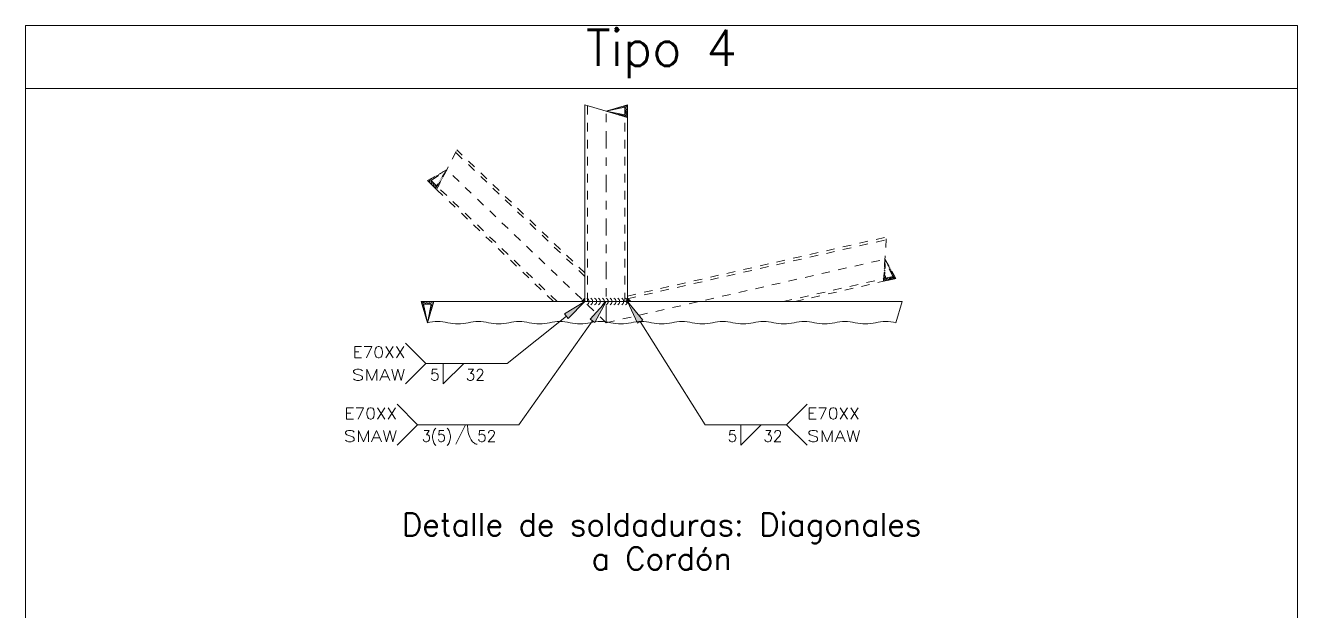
# Model space of a CAD drawing. Header units: millimetres. Extents: x 3028.5 to 3057.3, y 108.4 to 144.6.
# Drawn here: x 3042.3 to 3057.27, y 121.67 to 128.55 of the extents above; entities that cross this region are included whole.
import ezdxf
from ezdxf.enums import TextEntityAlignment as Align

# ---------------------------------------------------------------- set-up
doc = ezdxf.new("R2010")
doc.units = ezdxf.units.MM
doc.linetypes.add('CYPE_PUNTO', pattern=[0.075, 0, -0.075])
doc.linetypes.add('CYPE_RAYAPUNTO', pattern=[0.4125, 0.2025, -0.105, 0, -0.105])
for name, color, linetype, lineweight in [('DESCRIPCION_DE_LA_UNION', 7, 'Continuous', 15), ('DESCRIPCION_DE_LA_VISTA', 133, 'Continuous', 15), ('EJES', 42, 'CYPE_RAYAPUNTO', 0), ('LINEAS_OCULTAS', 8, 'CYPE_PUNTO', 9), ('PERFILES', 7, 'Continuous', 9), ('RECUADRO_DE_DETALLE', 20, 'Continuous', 15), ('SIMBOLOS_UTILIZADOS_EN_LAS_SOLDADURAS', 140, 'Continuous', 0), ('SOLDADURAS', 150, 'Continuous', 0), ('SOMBREADOS', 8, 'Continuous', 9)]:
    doc.layers.add(name, color=color, linetype=linetype, lineweight=lineweight)
doc.styles.add('CYPETXT_romans', font='romans__.ttf', dxfattribs={"height": 0.2})

msp = doc.modelspace()

# ---------------------------------------------------------------- hatches: boundary and pattern name
at = {"layer": 'SIMBOLOS_UTILIZADOS_EN_LAS_SOLDADURAS'}
for points in [[(3048.68363, 125.10124), (3048.63998, 125.15595), (3048.88067, 125.30321)], [(3048.997, 125.05471), (3048.93995, 125.09525), (3049.13066, 125.30321)], [(3049.55967, 125.0851), (3049.50047, 125.04775), (3049.38065, 125.30321)]]:
    msp.add_hatch(color=256, dxfattribs=at).paths.add_polyline_path(points)
at = {"layer": 'SOLDADURAS'}
for points in [[(3048.88067, 125.35321), (3048.83067, 125.30321), (3048.88067, 125.30321)], [(3049.38065, 125.30321), (3049.43065, 125.30321), (3049.38065, 125.35321)]]:
    msp.add_hatch(color=256, dxfattribs=at).paths.add_polyline_path(points, flags=0)
h = msp.add_hatch(color=256, dxfattribs=at)
edge = h.paths.add_edge_path()
edge.add_arc((3049.38052, 125.30321), 0.015, 0, 360)

# ---------------------------------------------------------------- linework, layer by layer
at = {"layer": 'EJES'}
msp.add_line((3049.13066, 125.05322), (3049.13066, 127.54202), dxfattribs=at)
at = {"layer": 'LINEAS_OCULTAS'}
for p, q in [((3048.91067, 125.30321), (3048.91067, 127.60802)), ((3049.35065, 125.30321), (3049.35065, 127.47603)), ((3048.88067, 125.5978), (3047.35886, 127.05734)), ((3048.88067, 125.63936), (3047.37313, 127.08522)), ((3047.14534, 126.77766), (3047.14194, 126.78936)), ((3047.15835, 126.78665), (3047.15536, 126.79695)), ((3047.17136, 126.79563), (3047.16877, 126.80454)), ((3047.18437, 126.80462), (3047.18219, 126.81212)), ((3047.19738, 126.81361), (3047.1956, 126.81971)), ((3047.21039, 126.82259), (3047.20902, 126.8273)), ((3047.22065, 126.78727), (3047.21819, 126.79574)), ((3047.2234, 126.83158), (3047.22243, 126.83489)), ((3047.23061, 126.80674), (3047.22888, 126.8127)), ((3047.2364, 126.84057), (3047.23585, 126.84248)), ((3047.24058, 126.82621), (3047.23958, 126.82965)), ((3047.24941, 126.84955), (3047.24926, 126.85007)), ((3047.25054, 126.84567), (3047.25027, 126.8466)), ((3047.03762, 126.71833), (3047.03581, 126.72455)), ((3047.03927, 126.71266), (3047.03762, 126.71833)), ((3047.05134, 126.72487), (3047.04804, 126.73623)), ((3047.05635, 126.70761), (3047.05134, 126.72487)), ((3047.06092, 126.6919), (3047.05635, 126.70761)), ((3047.06686, 126.7252), (3047.06145, 126.74382)), ((3047.07508, 126.6969), (3047.06686, 126.7252)), ((3047.0803, 126.73273), (3047.07487, 126.75141)), ((3047.08257, 126.67113), (3047.07508, 126.6969)), ((3047.09381, 126.68619), (3047.08748, 126.70798)), ((3047.09331, 126.74171), (3047.08828, 126.759)), ((3047.10422, 126.65037), (3047.09381, 126.68619)), ((3047.10631, 126.7507), (3047.1017, 126.76659)), ((3047.11255, 126.67548), (3047.10913, 126.68722)), ((3047.12587, 126.6296), (3047.11255, 126.67548)), ((3047.11932, 126.75969), (3047.11511, 126.77418)), ((3047.13233, 126.76867), (3047.12853, 126.78177)), ((3047.13128, 126.66476), (3047.13078, 126.66645)), ((3047.13463, 126.65321), (3047.13128, 126.66476)), ((3047.14093, 126.63152), (3047.13463, 126.65321)), ((3047.1509, 126.65099), (3047.14332, 126.67706)), ((3048.55219, 125.30321), (3047.14957, 126.64844)), ((3047.16086, 126.67046), (3047.15402, 126.69401)), ((3047.17082, 126.68993), (3047.16471, 126.71097)), ((3047.18079, 126.70939), (3047.17541, 126.72792)), ((3047.19075, 126.72886), (3047.1861, 126.74488)), ((3047.20072, 126.74833), (3047.1968, 126.76183)), ((3047.21068, 126.7678), (3047.20749, 126.77879)), ((3048.50885, 125.30321), (3047.1353, 126.62056)), ((3049.38065, 125.36659), (3052.42799, 126.06109)), ((3049.38065, 125.33582), (3052.42589, 126.02984)), ((3052.40691, 125.74896), (3052.41146, 125.75318)), ((3052.40839, 125.77078), (3052.41102, 125.77322)), ((3052.40986, 125.7926), (3052.41057, 125.79326)), ((3052.41282, 125.79535), (3052.41322, 125.79572)), ((3052.41935, 125.78095), (3052.42081, 125.78231)), ((3052.42588, 125.76655), (3052.42841, 125.7689)), ((3052.43241, 125.75215), (3052.43601, 125.75549)), ((3052.43895, 125.73775), (3052.44361, 125.74208)), ((3052.39513, 125.5744), (3052.41504, 125.59286)), ((3052.39661, 125.59622), (3052.41459, 125.6129)), ((3052.39808, 125.61804), (3052.41415, 125.63294)), ((3052.39955, 125.63986), (3052.4137, 125.65298)), ((3052.40102, 125.66168), (3052.41325, 125.67302)), ((3052.4025, 125.6835), (3052.41281, 125.69306)), ((3052.40397, 125.70532), (3052.41236, 125.7131)), ((3052.40544, 125.72714), (3052.41191, 125.73314)), ((3052.44548, 125.72336), (3052.45121, 125.72867)), ((3052.45201, 125.70896), (3052.45881, 125.71526)), ((3052.45854, 125.69456), (3052.4664, 125.70185)), ((3052.46219, 125.57521), (3052.47883, 125.59064)), ((3052.46507, 125.68016), (3052.474, 125.68844)), ((3052.4716, 125.66576), (3052.4816, 125.67503)), ((3052.47813, 125.65136), (3052.4892, 125.66162)), ((3052.48377, 125.57476), (3052.50537, 125.5948)), ((3052.48467, 125.63696), (3052.4968, 125.64821)), ((3052.4912, 125.62256), (3052.5044, 125.6348)), ((3052.49773, 125.60816), (3052.512, 125.62139)), ((3052.50537, 125.5948), (3052.51959, 125.60798)), ((3052.51852, 125.58653), (3052.52719, 125.59457)), ((3051.21761, 125.30321), (3052.39496, 125.57153)), ((3051.35262, 125.30321), (3052.39285, 125.54028)), ((3052.39366, 125.55258), (3052.41022, 125.56793)), ((3052.40559, 125.54318), (3052.44062, 125.57566)), ((3052.41022, 125.56793), (3052.41904, 125.57611)), ((3052.41904, 125.57611), (3052.42034, 125.57731)), ((3052.43484, 125.54985), (3052.46219, 125.57521)), ((3052.44062, 125.57566), (3052.44958, 125.58398)), ((3052.46409, 125.55651), (3052.48377, 125.57476)), ((3052.49334, 125.56318), (3052.50534, 125.57431)), ((3052.50534, 125.57431), (3052.51852, 125.58653)), ((3052.52259, 125.56985), (3052.52691, 125.57386)), ((3052.52691, 125.57386), (3052.53166, 125.57826))]:
    msp.add_line(p, q, dxfattribs=at)
at = {"layer": 'LINEAS_OCULTAS', "linetype": 'Continuous'}
for p, q in [((3047.03581, 126.72455), (3047.03462, 126.72865)), ((3052.53166, 125.57826), (3052.53479, 125.58116))]:
    msp.add_line(p, q, dxfattribs=at)
at = {"layer": 'LINEAS_OCULTAS'}
for points in [[(3049.13066, 125.05322), (3047.25421, 126.85289), (3047.02705, 126.72438), (3047.1353, 126.62056), (3047.37313, 127.08522)], [(3049.13066, 125.05322), (3052.41042, 125.80068), (3052.53909, 125.57361), (3052.39285, 125.54028), (3052.42799, 126.06109)], [(3048.50885, 125.30321), (3048.5092, 125.30321), (3048.51948, 125.30321), (3048.53289, 125.30321), (3048.54838, 125.30321), (3048.56492, 125.30321), (3048.58108, 125.30321), (3048.59232, 125.30321), (3048.60451, 125.30321), (3048.6172, 125.30321), (3048.63664, 125.30321), (3048.65609, 125.30321), (3048.67554, 125.30321), (3048.69498, 125.30321), (3048.71443, 125.30321), (3048.73388, 125.30321), (3048.75332, 125.30321), (3048.77277, 125.30321), (3048.79222, 125.30321), (3048.81167, 125.30321), (3048.83111, 125.30321), (3048.85056, 125.30321), (3048.87001, 125.30321), (3048.88067, 125.31163), (3048.88067, 125.33028), (3048.88067, 125.34893), (3048.88067, 125.36759), (3048.88067, 125.38624), (3048.88067, 125.40489), (3048.88067, 125.42354), (3048.88067, 125.44219), (3048.88067, 125.46084), (3048.88067, 125.47949), (3048.88067, 125.49814), (3048.88067, 125.5168), (3048.88067, 125.53545), (3048.88067, 125.54761), (3048.88067, 125.55931), (3048.88067, 125.57009), (3048.88067, 125.58556), (3048.88067, 125.60142), (3048.88067, 125.61632), (3048.88067, 125.62924), (3048.88067, 125.63904), (3048.88067, 125.63936)], [(3051.35262, 125.30321), (3051.34558, 125.30321), (3051.31565, 125.30321), (3051.27728, 125.30321), (3051.22794, 125.30321), (3051.17797, 125.30321), (3051.12761, 125.30321), (3051.0926, 125.30321), (3051.05461, 125.30321), (3051.01511, 125.30321), (3050.95453, 125.30321), (3050.89395, 125.30321), (3050.83337, 125.30321), (3050.77279, 125.30321), (3050.71221, 125.30321), (3050.65163, 125.30321), (3050.59105, 125.30321), (3050.53047, 125.30321), (3050.46989, 125.30321), (3050.40931, 125.30321), (3050.34873, 125.30321), (3050.28816, 125.30321), (3050.22758, 125.30321), (3050.167, 125.30321), (3050.10642, 125.30321), (3050.04584, 125.30321), (3049.98526, 125.30321), (3049.92468, 125.30321), (3049.8641, 125.30321), (3049.80352, 125.30321), (3049.74294, 125.30321), (3049.68236, 125.30321), (3049.62178, 125.30321), (3049.5612, 125.30321), (3049.50063, 125.30321), (3049.44005, 125.30321), (3049.40054, 125.30321), (3049.38065, 125.30733), (3049.38065, 125.31531), (3049.38065, 125.32231), (3049.38065, 125.33487), (3049.38065, 125.34728), (3049.38065, 125.35827), (3049.38065, 125.36645), (3049.38065, 125.36659)]]:
    msp.add_lwpolyline(points, dxfattribs=at)
for points in [[(3047.25421, 126.85289), (3047.1353, 126.62056), (3047.02705, 126.72438), (3047.25421, 126.85289), (3047.13442, 126.66297), (3047.06946, 126.72527), (3047.25421, 126.85289)], [(3052.41042, 125.80068), (3052.39285, 125.54028), (3052.53909, 125.57361), (3052.41042, 125.80068), (3052.41543, 125.57619), (3052.50318, 125.59619), (3052.41042, 125.80068)]]:
    msp.add_lwpolyline(points, close=True, dxfattribs=at)
at = {"layer": 'PERFILES'}
for p, q in [((3048.88067, 125.30321), (3048.88067, 127.61702)), ((3049.38065, 125.30321), (3049.38065, 127.46703)), ((3047.10205, 125.30321), (3052.61409, 125.30321))]:
    msp.add_line(p, q, dxfattribs=at)
for points in [[(3049.13066, 127.54202), (3049.38065, 127.61702), (3049.38065, 127.46703), (3048.88067, 127.61702)], [(3049.38065, 125.30321), (3049.38052, 125.30321), (3049.37006, 125.30321), (3049.357, 125.30321), (3049.34307, 125.30321), (3049.33747, 125.30321), (3049.33065, 125.30321), (3049.32287, 125.30321), (3049.31443, 125.30321), (3049.30565, 125.30321), (3049.29219, 125.30321), (3049.27873, 125.30321), (3049.26527, 125.30321), (3049.25181, 125.30321), (3049.23835, 125.30321), (3049.22489, 125.30321), (3049.21143, 125.30321), (3049.19796, 125.30321), (3049.1845, 125.30321), (3049.17104, 125.30321), (3049.15758, 125.30321), (3049.14412, 125.30321), (3049.13066, 125.30321), (3049.1172, 125.30321), (3049.10374, 125.30321), (3049.09028, 125.30321), (3049.07682, 125.30321), (3049.06335, 125.30321), (3049.04989, 125.30321), (3049.03643, 125.30321), (3049.02297, 125.30321), (3049.00951, 125.30321), (3048.99605, 125.30321), (3048.98259, 125.30321), (3048.96913, 125.30321), (3048.95567, 125.30321), (3048.94689, 125.30321), (3048.93845, 125.30321), (3048.93067, 125.30321), (3048.92385, 125.30321), (3048.91825, 125.30321), (3048.90431, 125.30321), (3048.89126, 125.30321), (3048.8808, 125.30321), (3048.88067, 125.30321)], [(3052.53909, 125.05322), (3052.61409, 125.30321)]]:
    msp.add_lwpolyline(points, dxfattribs=at)
for points in [[(3049.13066, 127.54202), (3049.38065, 127.46703), (3049.38065, 127.61702), (3049.13066, 127.54202)], [(3049.13066, 127.54202), (3049.35065, 127.49703), (3049.35065, 127.58702), (3049.13066, 127.54202)], [(3047.02705, 125.05322), (3047.10205, 125.30321), (3046.95205, 125.30321), (3047.02705, 125.05322)], [(3047.02705, 125.05322), (3047.10205, 125.30321), (3046.95205, 125.30321), (3047.02705, 125.05322)], [(3047.02705, 125.05322), (3047.07205, 125.27321), (3046.98205, 125.27321), (3047.02705, 125.05322)]]:
    msp.add_lwpolyline(points, close=True, dxfattribs=at)
for centre, start_param, end_param in [((3047.14688, 124.55324), 1.33556591, 1.80602675), ((3047.38653, 125.5532), 4.47715856, 4.9476194), ((3047.62618, 124.55324), 1.33556591, 1.80602675), ((3047.86584, 125.5532), 4.47715856, 4.9476194), ((3048.10549, 124.55324), 1.33556591, 1.80602675), ((3048.34515, 125.5532), 4.47715856, 4.9476194), ((3048.5848, 124.55324), 1.33556591, 1.80602675), ((3048.82445, 125.5532), 4.47715856, 4.9476194), ((3049.06411, 124.55324), 1.33556591, 1.80602675), ((3049.30376, 125.5532), 4.47715856, 4.9476194), ((3049.54342, 124.55324), 1.33556591, 1.80602675), ((3049.78307, 125.5532), 4.47715856, 4.9476194), ((3050.02272, 124.55324), 1.33556591, 1.80602675), ((3050.26238, 125.5532), 4.47715856, 4.9476194), ((3050.50203, 124.55324), 1.33556591, 1.80602675), ((3050.74169, 125.5532), 4.47715856, 4.9476194), ((3050.98134, 124.55324), 1.33556591, 1.80602675), ((3051.22099, 125.5532), 4.47715856, 4.9476194), ((3051.46065, 124.55324), 1.33556591, 1.80602675), ((3051.7003, 125.5532), 4.47715856, 4.9476194), ((3051.93996, 124.55324), 1.33556591, 1.80602675), ((3052.17961, 125.5532), 4.47715856, 4.9476194), ((3052.41926, 124.55324), 1.33556591, 1.80602675)]:
    msp.add_ellipse(centre, major_axis=(0.51414, 0), ratio=1, start_param=start_param, end_param=end_param, dxfattribs=at)
at = {"layer": 'RECUADRO_DE_DETALLE', "lineweight": 5}
for p, q in [((3042.29642, 128.55016), (3057.26549, 128.55016)), ((3042.29642, 128.55016), (3042.29642, 113.1493)), ((3057.26549, 128.55016), (3057.26549, 113.1493)), ((3042.29642, 127.80933), (3057.26549, 127.80933))]:
    msp.add_line(p, q, dxfattribs=at)
at = {"layer": 'SIMBOLOS_UTILIZADOS_EN_LAS_SOLDADURAS'}
for p, q in [((3047.96571, 124.57324), (3048.6618, 125.12859)), ((3048.10031, 123.85328), (3048.96847, 125.07498)), ((3050.29561, 123.85328), (3049.53007, 125.06642)), ((3047.00776, 124.57324), (3046.76777, 124.81323)), ((3047.00776, 124.57324), (3046.76777, 124.33325)), ((3047.00776, 124.57324), (3047.96571, 124.57324)), ((3046.91156, 123.85328), (3046.67157, 124.09326)), ((3046.91156, 123.85328), (3046.67157, 123.61329)), ((3046.91156, 123.85328), (3048.10031, 123.85328)), ((3047.36154, 123.62529), (3047.47554, 123.85328)), ((3051.25356, 123.85328), (3051.49355, 123.61329))]:
    msp.add_line(p, q, dxfattribs=at)
for points in [[(3048.68363, 125.10124), (3048.63998, 125.15595), (3048.88067, 125.30321)], [(3048.997, 125.05471), (3048.93995, 125.09525), (3049.13066, 125.30321)], [(3049.55967, 125.0851), (3049.50047, 125.04775), (3049.38065, 125.30321)], [(3047.21375, 124.57324), (3047.21375, 124.33325), (3047.45374, 124.57324), (3047.21375, 124.57324)], [(3050.71559, 123.85328), (3050.71559, 123.61329), (3050.95558, 123.85328), (3050.71559, 123.85328)]]:
    msp.add_lwpolyline(points, close=True, dxfattribs=at)
for points in [[(3050.29561, 123.85328), (3051.25356, 123.85328), (3051.49355, 124.09326)], [(3047.61233, 123.62529), (3047.60116, 123.62638), (3047.59009, 123.62967), (3047.57924, 123.6351), (3047.56871, 123.64264), (3047.55859, 123.65221), (3047.549, 123.66371), (3047.54001, 123.67704), (3047.53172, 123.69206), (3047.52421, 123.70864), (3047.51755, 123.72661), (3047.51179, 123.7458), (3047.50701, 123.76603), (3047.50324, 123.78709), (3047.50052, 123.8088), (3047.49888, 123.83093), (3047.49833, 123.85328)]]:
    msp.add_lwpolyline(points, dxfattribs=at)
at = {"layer": 'SOLDADURAS'}
msp.add_circle((3049.38052, 125.30321), 0.015, dxfattribs=at)
for centre, start_param, end_param in [((3048.8808, 125.30321), 5.2360018, 7.33039524), ((3048.92623, 125.30321), 5.2360018, 7.33039524), ((3048.97166, 125.30321), 5.2360018, 7.33036881), ((3049.01709, 125.30321), 5.2360018, 7.33036881), ((3049.06252, 125.30321), 5.2360018, 7.33036881), ((3049.10795, 125.30321), 5.2360018, 7.33036881), ((3049.15337, 125.30321), 5.2360018, 7.33036881), ((3049.1988, 125.30321), 5.23597537, 7.33036881), ((3049.24423, 125.30321), 5.2360018, 7.33036881), ((3049.28966, 125.30321), 5.2360018, 7.33036881), ((3049.33509, 125.30321), 5.2360018, 7.33036881)]:
    msp.add_ellipse(centre, major_axis=(0.04543, 0), ratio=1, start_param=start_param, end_param=end_param, dxfattribs=at)
at = {"layer": 'SOMBREADOS'}
for p, q in [((3049.13639, 127.54318), (3049.13612, 127.54365)), ((3049.13841, 127.53968), (3049.13793, 127.54052)), ((3049.15188, 127.54635), (3049.15088, 127.54807)), ((3049.15936, 127.5334), (3049.15756, 127.5365)), ((3049.16737, 127.54952), (3049.16565, 127.5525)), ((3049.18286, 127.55268), (3049.18041, 127.55693)), ((3049.19835, 127.55585), (3049.19517, 127.56136)), ((3049.21384, 127.55902), (3049.20994, 127.56579)), ((3049.22933, 127.56219), (3049.2247, 127.57022)), ((3049.24482, 127.56536), (3049.23946, 127.57465)), ((3049.26031, 127.56853), (3049.25422, 127.57908)), ((3049.2758, 127.5717), (3049.26899, 127.5835)), ((3049.29129, 127.57486), (3049.28375, 127.58793)), ((3049.30679, 127.57803), (3049.29851, 127.59236)), ((3049.32228, 127.5812), (3049.31327, 127.59679)), ((3049.33777, 127.58437), (3049.32804, 127.60122)), ((3049.3525, 127.58885), (3049.3428, 127.60565)), ((3049.362, 127.5424), (3049.35065, 127.56205)), ((3049.36723, 127.56333), (3049.3525, 127.58885)), ((3049.36348, 127.59983), (3049.35756, 127.61008)), ((3049.38065, 127.5101), (3049.362, 127.5424)), ((3049.37246, 127.58427), (3049.36348, 127.59983)), ((3049.38065, 127.54009), (3049.36723, 127.56333)), ((3049.37446, 127.61081), (3049.37233, 127.61451)), ((3049.38065, 127.57009), (3049.37246, 127.58427)), ((3049.3777, 127.6052), (3049.37446, 127.61081)), ((3049.38065, 127.60009), (3049.3777, 127.6052)), ((3049.18031, 127.52711), (3049.1772, 127.53249)), ((3049.20125, 127.52083), (3049.19684, 127.52847)), ((3049.2222, 127.51454), (3049.21648, 127.52445)), ((3049.24315, 127.50826), (3049.23612, 127.52043)), ((3049.2641, 127.50197), (3049.25576, 127.51642)), ((3049.28505, 127.49569), (3049.2754, 127.5124)), ((3049.30599, 127.48941), (3049.29504, 127.50838)), ((3049.32694, 127.48312), (3049.31468, 127.50437)), ((3049.34789, 127.47684), (3049.33432, 127.50035)), ((3049.35676, 127.52147), (3049.35065, 127.53206)), ((3049.35153, 127.50053), (3049.35065, 127.50206)), ((3049.35755, 127.49011), (3049.35153, 127.50053)), ((3049.38065, 127.4801), (3049.35676, 127.52147)), ((3049.36884, 127.47055), (3049.35755, 127.49011)), ((3046.95619, 125.28942), (3046.96231, 125.29296)), ((3046.96231, 125.29296), (3046.9716, 125.29832)), ((3046.9716, 125.29832), (3046.98006, 125.30321)), ((3046.97329, 125.28198), (3046.99253, 125.29309)), ((3046.99253, 125.29309), (3047.01006, 125.30321)), ((3047.01347, 125.28786), (3047.04006, 125.30321)), ((3047.0344, 125.28262), (3047.07006, 125.30321)), ((3047.05534, 125.27739), (3047.10006, 125.30321)), ((3046.96062, 125.27466), (3046.97329, 125.28198)), ((3046.96505, 125.2599), (3046.98269, 125.27009)), ((3046.96947, 125.24514), (3046.98586, 125.2546)), ((3046.9739, 125.23037), (3046.98903, 125.23911)), ((3046.97833, 125.21561), (3046.9922, 125.22361)), ((3046.98276, 125.20085), (3046.99536, 125.20812)), ((3046.98719, 125.18609), (3046.99853, 125.19263)), ((3046.9881, 125.27321), (3047.01347, 125.28786)), ((3046.99162, 125.17132), (3047.0017, 125.17714)), ((3046.99605, 125.15656), (3047.00487, 125.16165)), ((3047.00048, 125.1418), (3047.00804, 125.14616)), ((3047.0181, 125.27321), (3047.0344, 125.28262)), ((3047.04713, 125.15142), (3047.05847, 125.15796)), ((3047.0481, 125.27321), (3047.05534, 125.27739)), ((3047.05115, 125.17105), (3047.06476, 125.17891)), ((3047.05517, 125.19069), (3047.07104, 125.19986)), ((3047.05919, 125.21033), (3047.07732, 125.2208)), ((3047.0632, 125.22997), (3047.08361, 125.24175)), ((3047.06722, 125.24961), (3047.08989, 125.2627)), ((3047.07124, 125.26925), (3047.09618, 125.28365)), ((3047.00491, 125.12703), (3047.01121, 125.13067)), ((3047.00933, 125.11227), (3047.01438, 125.11518)), ((3047.01376, 125.09751), (3047.01754, 125.09969)), ((3047.01819, 125.08275), (3047.02071, 125.0842)), ((3047.02262, 125.06798), (3047.02388, 125.06871)), ((3047.03107, 125.07286), (3047.03333, 125.07417)), ((3047.03508, 125.0925), (3047.03962, 125.09512)), ((3047.0391, 125.11214), (3047.0459, 125.11606)), ((3047.04312, 125.13178), (3047.05219, 125.13701))]:
    msp.add_line(p, q, dxfattribs=at)

# ---------------------------------------------------------------- texts
at = {"layer": 'DESCRIPCION_DE_LA_UNION', "style": 'CYPETXT_romans', "width": 0.836736}
msp.add_text('Tipo 4', height=0.426667, dxfattribs=at).set_placement((3048.89195, 128.07346), (3050.66995, 128.07346), align=Align.FIT)
at = {"layer": 'DESCRIPCION_DE_LA_VISTA', "style": 'CYPETXT_romans'}
for s, height, width, p, p2 in [('Detalle de soldaduras: Diagonales', 0.2666667, 0.86113, (3046.72721, 122.54667), (3052.83893, 122.54667)), ('a Cordón', 0.266667, 0.834146, (3048.95711, 122.14668), (3050.60903, 122.14668))]:
    msp.add_text(s, height=height, dxfattribs=dict(at, width=width)).set_placement(p, p2, align=Align.FIT)
at = {"layer": 'SIMBOLOS_UTILIZADOS_EN_LAS_SOLDADURAS', "style": 'CYPETXT_romans'}
for s, height, width, p, p2 in [('E70XX', 0.133333, 0.978069, (3046.1458, 124.63991), (3046.76777, 124.63991)), ('SMAW', 0.133333, 1.145981, (3046.1358, 124.37324), (3046.76777, 124.37324)), ('5', 0.13333, 0.872047, (3047.05775, 124.37324), (3047.16975, 124.37324)), ('32', 0.133333, 0.872047, (3047.47774, 124.37324), (3047.70173, 124.37324)), ('E70XX', 0.133333, 0.978069, (3046.0496, 123.91994), (3046.67157, 123.91994)), ('E70XX', 0.133333, 0.978069, (3051.49355, 123.91994), (3052.11552, 123.91994)), ('3(5)', 0.133333, 0.812061, (3046.96156, 123.65328), (3047.31754, 123.65328)), ('SMAW', 0.133333, 1.145981, (3046.0396, 123.65328), (3046.67157, 123.65328)), ('52', 0.133333, 0.872047, (3047.61233, 123.65328), (3047.83632, 123.65328)), ('5', 0.13333, 0.872047, (3050.55959, 123.65328), (3050.67159, 123.65328)), ('32', 0.133333, 0.872047, (3050.97957, 123.65328), (3051.20356, 123.65328)), ('SMAW', 0.133333, 1.145981, (3051.49355, 123.65328), (3052.12552, 123.65328))]:
    msp.add_text(s, height=height, dxfattribs=dict(at, width=width)).set_placement(p, p2, align=Align.FIT)

doc.saveas('drawing.dxf')
